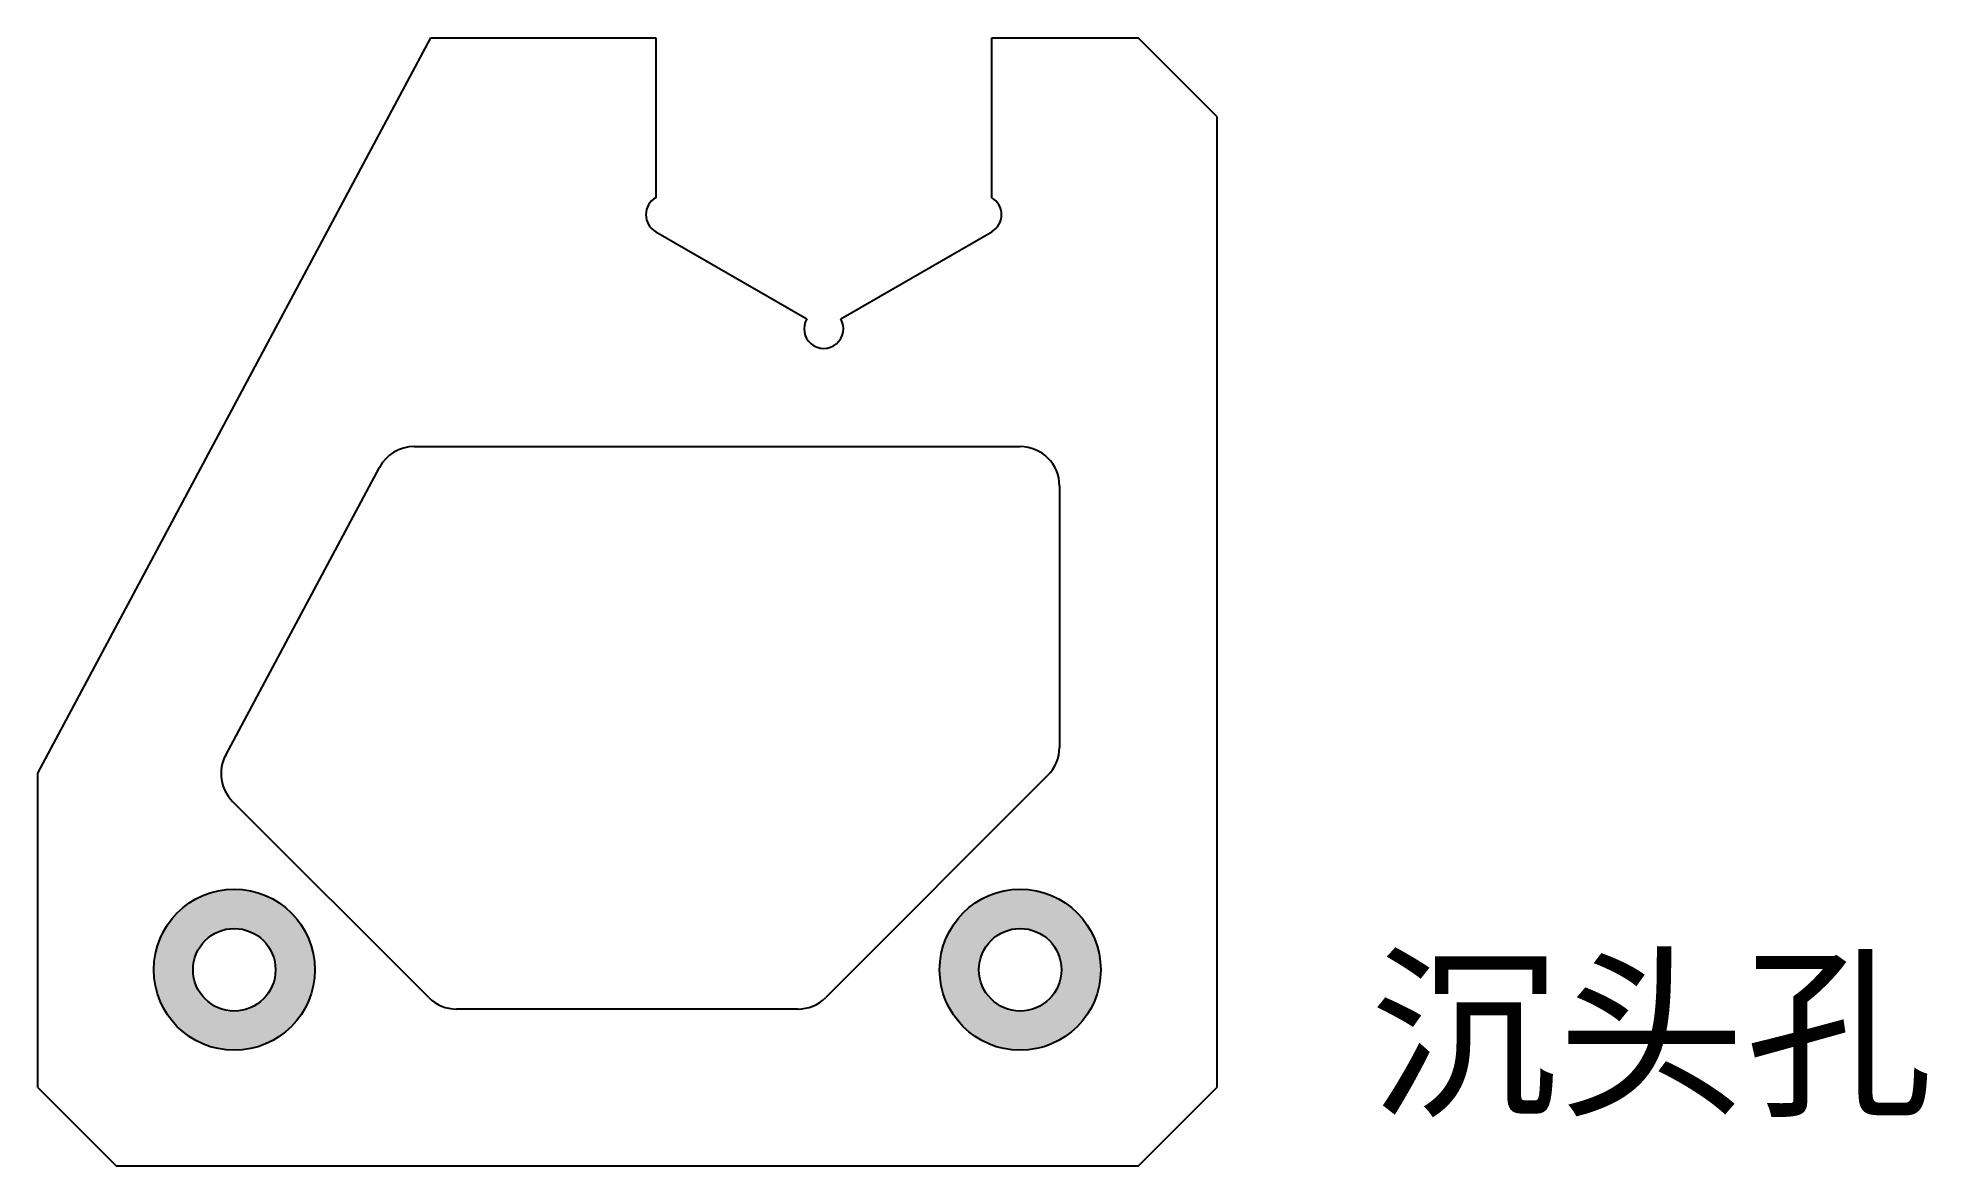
# Model space of a CAD drawing. Header units: millimetres. Extents: x -40 to 56.2, y -52.5 to 4.9.
import ezdxf

# ---------------------------------------------------------------- set-up
doc = ezdxf.new("R2010")
doc.units = ezdxf.units.MM

msp = doc.modelspace()

# ---------------------------------------------------------------- hatches: boundary and pattern name
h = msp.add_hatch(color=3)
h.dxf.hatch_style = 1
h.paths.add_polyline_path([(-34.1, -42.5, 1), (-25.9, -42.5, 1)])
h.paths.add_polyline_path([(-27.9, -42.5, -1), (-32.1, -42.5, -1)], flags=16)
h.paths.add_polyline_path([(5.9, -42.5, 1), (14.1, -42.5, 1)])
h.paths.add_polyline_path([(12.1, -42.5, -1), (7.9, -42.5, -1)], flags=16)

# ---------------------------------------------------------------- linework, layer by layer
at = {"color": 7, "linetype": 'Continuous', "lineweight": 25}
for p, q in [((-40, -32.5), (-20, 4.936)), ((-20, 4.936), (-8.55, 4.936)), ((-8.55, 4.936), (-8.55, -3.204)), ((8.55, 4.936), (16, 4.936)), ((8.55, -3.204), (8.55, 4.936)), ((20, 0.936), (16, 4.936)), ((20, 0.936), (20, -48.5)), ((-8.55, -4.936), (-0.866, -9.373)), ((0.866, -9.373), (8.55, -4.936)), ((-20.848, -15.873), (10, -15.873)), ((-30.435, -31.573), (-22.612, -16.93)), ((12, -17.873), (12, -31.186)), ((-40, -48.5), (-40, -32.5)), ((11.414, -32.601), (0.101, -43.914)), ((-20.101, -43.914), (-30.085, -33.93)), ((-1.314, -44.5), (-18.686, -44.5)), ((-40, -48.5), (-36, -52.5)), ((16, -52.5), (20, -48.5)), ((16, -52.5), (-36, -52.5))]:
    msp.add_line(p, q, dxfattribs=at)
for centre, radius in [((-30, -42.5), 4.1), ((10, -42.5), 4.1), ((-30, -42.5), 2.1), ((10, -42.5), 2.1)]:
    msp.add_circle(centre, radius, dxfattribs=at)
for centre, radius, start, end in [((-8.05, -4.07), 1, 120, 240), ((8.05, -4.07), 1, 300, 60), ((0, -9.873), 1, 150, 30), ((-20.848, -17.873), 2, 90, 151.88708), ((10, -17.873), 2, 0, 90), ((-28.671, -32.516), 2, 151.88708, 225), ((10, -31.186), 2, 315, 0), ((-18.686, -42.5), 2, 225, 270), ((-1.314, -42.5), 2, 270, 315)]:
    msp.add_arc(centre, radius, start, end, dxfattribs=at)

# ---------------------------------------------------------------- texts
at = {"insert": (27.806, -42.241), "char_height": 7, "attachment_point": 1}
msp.add_mtext_dynamic_manual_height_columns('{\\fSimSun|b0|i0|c134|p2;\\C3;沉头孔}', width=47.43477, gutter_width=17.5, heights=[0], dxfattribs=at)

doc.saveas('drawing.dxf')
